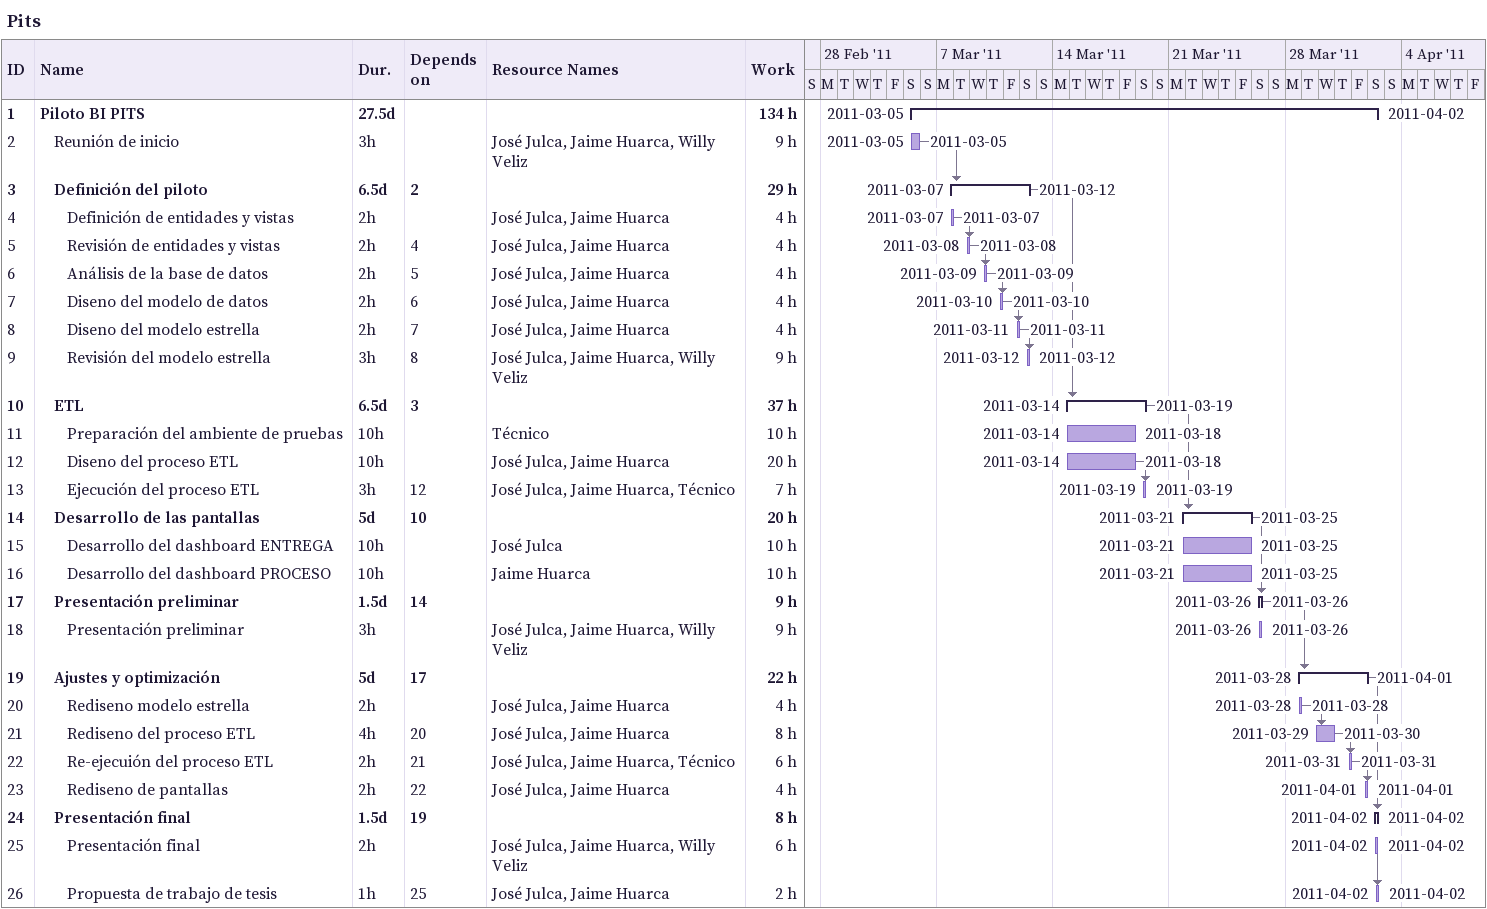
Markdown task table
Pits

| ID | Level | Task | Duration | Start | Finish | Predecessors | Resources | Work (h) |
|---|---|---|---|---|---|---|---|---|
| 1 | 1 | **Piloto BI PITS** | 27.5d | 2011-03-05 | 2011-04-02 |  |  | 134 |
| 2 | 2 | Reunión de inicio | 3h | 2011-03-05 | 2011-03-05 |  | José Julca, Jaime Huarca, Willy Veliz | 9 |
| 3 | 2 | **Definición del piloto** | 6.5d | 2011-03-07 | 2011-03-12 | 2 |  | 29 |
| 4 | 3 | Definición de entidades y vistas | 2h | 2011-03-07 | 2011-03-07 |  | José Julca, Jaime Huarca | 4 |
| 5 | 3 | Revisión de entidades y vistas | 2h | 2011-03-08 | 2011-03-08 | 4 | José Julca, Jaime Huarca | 4 |
| 6 | 3 | Análisis de la base de datos | 2h | 2011-03-09 | 2011-03-09 | 5 | José Julca, Jaime Huarca | 4 |
| 7 | 3 | Diseno del modelo de datos | 2h | 2011-03-10 | 2011-03-10 | 6 | José Julca, Jaime Huarca | 4 |
| 8 | 3 | Diseno del modelo estrella | 2h | 2011-03-11 | 2011-03-11 | 7 | José Julca, Jaime Huarca | 4 |
| 9 | 3 | Revisión del modelo estrella | 3h | 2011-03-12 | 2011-03-12 | 8 | José Julca, Jaime Huarca, Willy Veliz | 9 |
| 10 | 2 | **ETL** | 6.5d | 2011-03-14 | 2011-03-19 | 3 |  | 37 |
| 11 | 3 | Preparación del ambiente de pruebas | 10h | 2011-03-14 | 2011-03-18 |  | Técnico | 10 |
| 12 | 3 | Diseno del proceso ETL | 10h | 2011-03-14 | 2011-03-18 |  | José Julca, Jaime Huarca | 20 |
| 13 | 3 | Ejecución del proceso ETL | 3h | 2011-03-19 | 2011-03-19 | 12 | José Julca, Jaime Huarca, Técnico | 7 |
| 14 | 2 | **Desarrollo de las pantallas** | 5d | 2011-03-21 | 2011-03-25 | 10 |  | 20 |
| 15 | 3 | Desarrollo del dashboard ENTREGA | 10h | 2011-03-21 | 2011-03-25 |  | José Julca | 10 |
| 16 | 3 | Desarrollo del dashboard PROCESO | 10h | 2011-03-21 | 2011-03-25 |  | Jaime Huarca | 10 |
| 17 | 2 | **Presentación preliminar** | 1.5d | 2011-03-26 | 2011-03-26 | 14 |  | 9 |
| 18 | 3 | Presentación preliminar | 3h | 2011-03-26 | 2011-03-26 |  | José Julca, Jaime Huarca, Willy Veliz | 9 |
| 19 | 2 | **Ajustes y optimización** | 5d | 2011-03-28 | 2011-04-01 | 17 |  | 22 |
| 20 | 3 | Rediseno modelo estrella | 2h | 2011-03-28 | 2011-03-28 |  | José Julca, Jaime Huarca | 4 |
| 21 | 3 | Rediseno del proceso ETL | 4h | 2011-03-29 | 2011-03-30 | 20 | José Julca, Jaime Huarca | 8 |
| 22 | 3 | Re-ejecuión del proceso ETL | 2h | 2011-03-31 | 2011-03-31 | 21 | José Julca, Jaime Huarca, Técnico | 6 |
| 23 | 3 | Rediseno de pantallas | 2h | 2011-04-01 | 2011-04-01 | 22 | José Julca, Jaime Huarca | 4 |
| 24 | 2 | **Presentación final** | 1.5d | 2011-04-02 | 2011-04-02 | 19 |  | 8 |
| 25 | 3 | Presentación final | 2h | 2011-04-02 | 2011-04-02 |  | José Julca, Jaime Huarca, Willy Veliz | 6 |
| 26 | 3 | Propuesta de trabajo de tesis | 1h | 2011-04-02 | 2011-04-02 | 25 | José Julca, Jaime Huarca | 2 |
